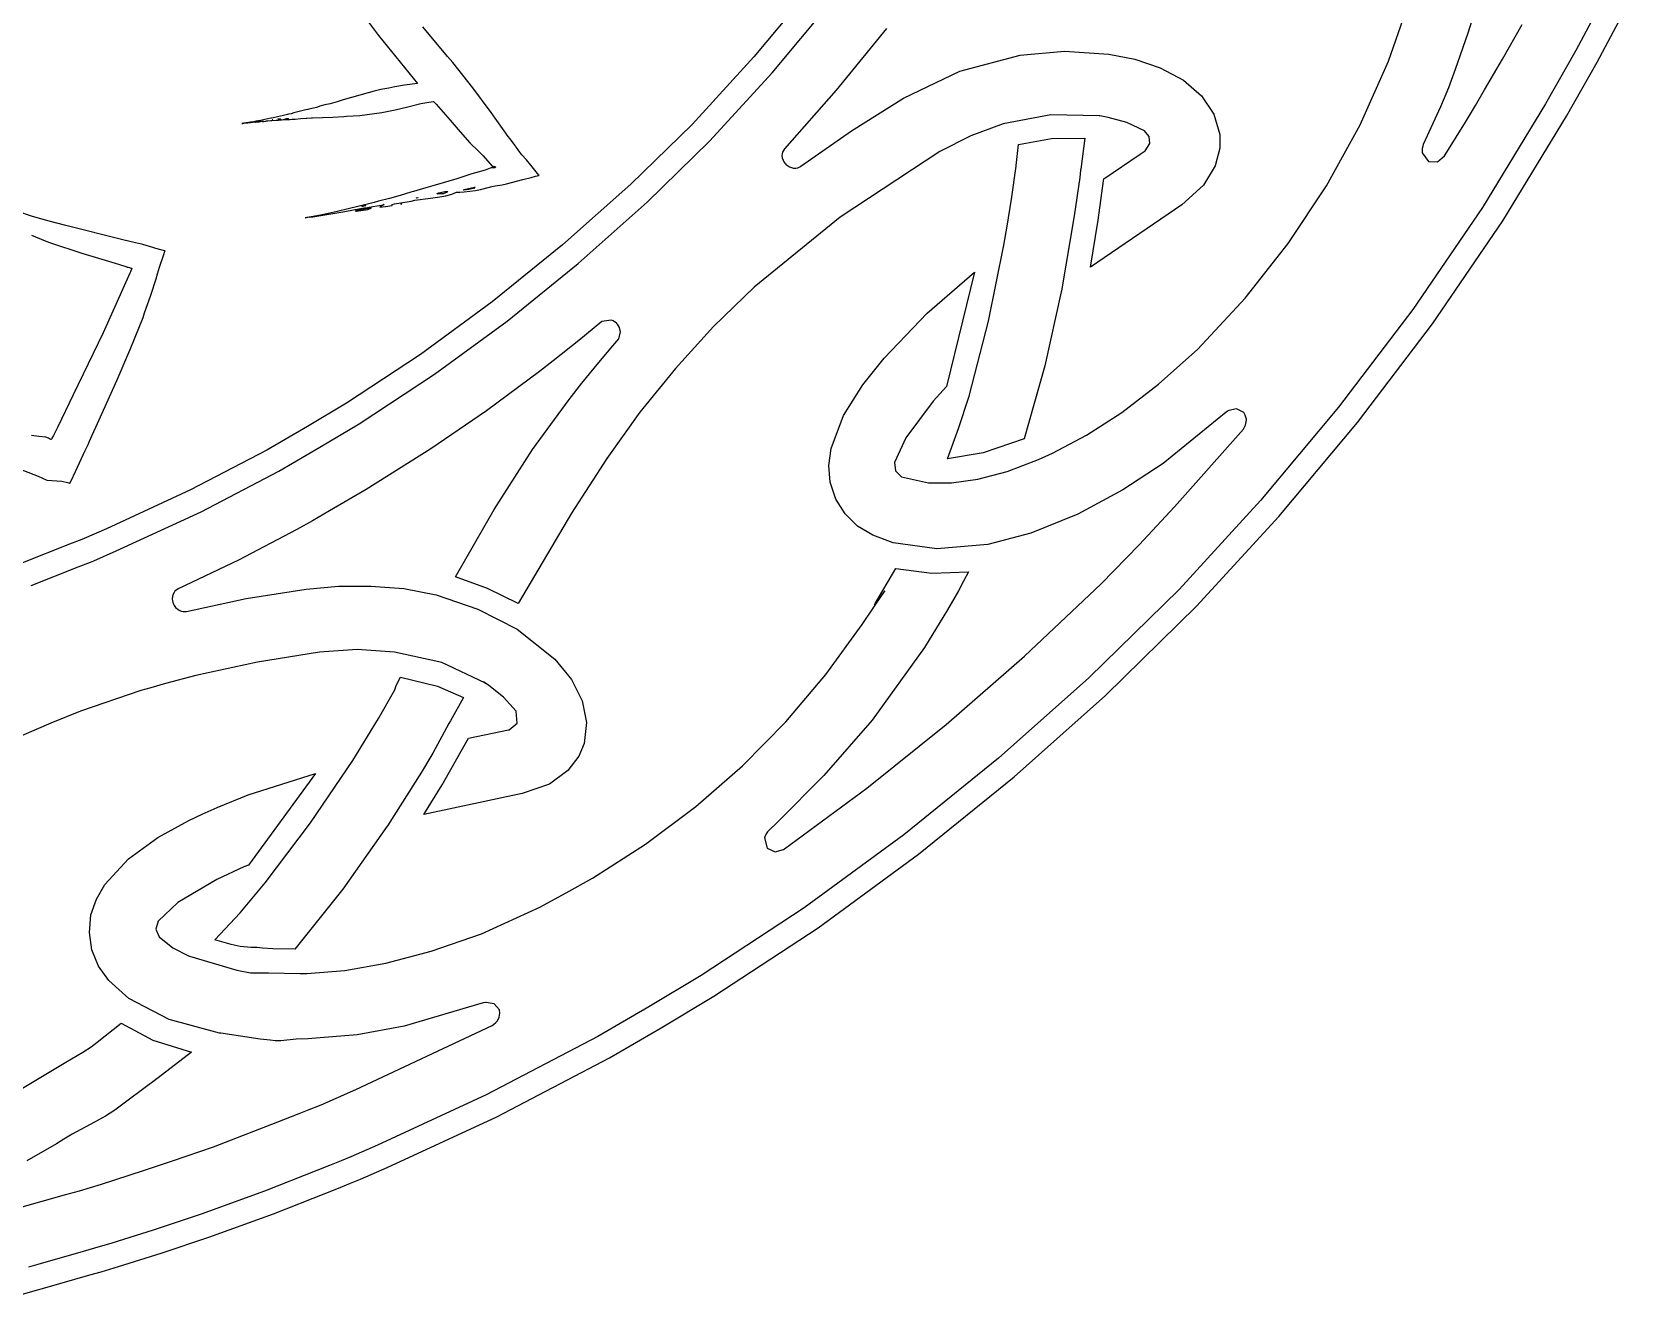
# Model space of a CAD drawing. Extents: x 0 to 238, y 0 to 238.
# Drawn here: x 149.3 to 224.4, y 3.9 to 63.3 of the extents above; entities that cross this region are included whole.
import ezdxf

# ---------------------------------------------------------------- set-up
doc = ezdxf.new("R2010")
doc.units = 0

msp = doc.modelspace()

# ---------------------------------------------------------------- linework, layer by layer
at = {"layer": 'Layer 1'}
for p, q in [((186.077147, 65.396127), (183.335129, 62.119144)), ((184.19546, 61.36532), (186.966923, 64.681287)), ((213.207185, 61.915632), (214.240685, 64.891312)), ((217.534065, 65.097032), (216.94165, 63.226202)), ((223.418532, 65.036243), (222.025092, 62.407043)), ((223.027165, 61.855837), (224.436845, 64.515697)), ((165.141168, 63.813869), (165.654205, 63.122476)), ((165.654205, 63.122476), (167.498555, 60.861646)), ((168.917108, 62.131348), (167.743198, 63.527408)), ((189.576327, 63.439492), (187.204382, 60.542688)), ((216.94165, 63.226202), (216.344522, 61.512302)), ((218.577454, 62.006752), (219.495316, 63.628142)), ((195.873601, 62.187929), (197.957841, 62.375218)), ((197.957841, 62.375218), (200.046431, 62.245135)), ((222.025092, 62.407043), (220.592912, 59.900813)), ((169.158871, 61.839858), (168.917108, 62.131348)), ((170.100048, 60.652468), (169.158871, 61.839858)), ((183.335129, 62.119144), (180.419489, 58.933914)), ((193.032412, 61.437754), (195.873601, 62.187929)), ((200.046431, 62.245135), (201.271296, 62.00027)), ((201.271296, 62.00027), (202.454081, 61.598683)), ((202.454081, 61.598683), (203.550896, 61.007319)), ((211.867315, 58.912332), (213.207185, 61.915632)), ((217.730342, 60.556782), (218.577454, 62.006752)), ((221.581165, 59.325217), (223.027165, 61.855837)), ((167.498555, 60.861646), (166.878245, 60.773782)), ((181.2466, 58.14391), (184.19546, 61.36532)), ((190.380711, 60.171419), (193.032412, 61.437754)), ((203.550896, 61.007319), (204.404976, 60.270943)), ((216.344522, 61.512302), (216.023384, 60.65306)), ((163.992252, 60.086091), (163.910317, 60.058803)), ((165.168322, 60.420242), (163.992252, 60.086091)), ((165.460619, 60.491927), (165.168322, 60.420242)), ((165.765585, 60.567864), (165.460619, 60.491927)), ((166.140827, 60.643804), (165.765585, 60.567864)), ((166.422885, 60.695214), (166.140827, 60.643804)), ((166.878245, 60.773782), (166.422885, 60.695214)), ((170.963738, 59.491568), (170.100048, 60.652468)), ((187.204382, 60.542688), (184.765662, 57.788088)), ((187.919301, 58.635593), (190.380711, 60.171419)), ((204.404976, 60.270943), (204.985179, 59.413535)), ((216.023384, 60.65306), (215.650498, 59.76134)), ((217.301396, 59.819632), (217.730342, 60.556782)), ((161.182065, 59.347395), (160.900549, 59.288571)), ((161.379355, 59.397255), (161.182065, 59.347395)), ((161.425716, 59.41006), (161.379355, 59.397255)), ((161.550975, 59.434517), (161.425716, 59.41006)), ((161.678664, 59.468477), (161.550975, 59.434517)), ((161.807292, 59.501562), (161.678664, 59.468477)), ((162.241349, 59.610652), (161.807292, 59.501562)), ((162.335549, 59.634773), (162.241349, 59.610652)), ((162.380626, 59.641984), (162.335549, 59.634773)), ((162.597937, 59.688409), (162.380626, 59.641984)), ((162.73728, 59.731397), (162.597937, 59.688409)), ((162.865238, 59.772904), (162.73728, 59.731397)), ((162.900007, 59.785101), (162.865238, 59.772904)), ((163.134223, 59.845675), (162.900007, 59.785101)), ((163.380769, 59.907261), (163.134223, 59.845675)), ((163.722052, 59.999441), (163.380769, 59.907261)), ((163.910317, 60.058803), (163.722052, 59.999441)), ((164.154775, 59.314067), (164.777374, 59.355774)), ((164.777374, 59.355774), (165.818344, 59.484134)), ((165.818344, 59.484134), (166.444516, 59.613575)), ((166.444516, 59.613575), (167.050068, 59.763901)), ((167.050068, 59.763901), (167.654271, 59.91288)), ((167.654271, 59.91288), (168.033961, 59.981203)), ((168.033961, 59.981203), (168.249717, 60.011325)), ((168.249717, 60.011325), (168.372201, 59.876705)), ((168.372201, 59.876705), (169.029163, 59.126824)), ((171.757753, 58.366438), (170.963738, 59.491568)), ((197.308922, 59.379395), (195.066593, 58.956487)), ((199.590213, 59.328362), (197.308922, 59.379395)), ((199.610158, 59.327687), (199.590213, 59.328362)), ((200.00668, 59.262059), (199.610158, 59.327687)), ((204.985179, 59.413535), (205.260361, 58.459073)), ((215.650498, 59.76134), (214.839502, 57.98761)), ((216.83074, 59.04145), (217.301396, 59.819632)), ((220.592912, 59.900813), (217.624912, 55.015023)), ((218.586015, 54.395157), (221.581165, 59.325217)), ((159.250541, 58.973792), (159.231, 58.9713)), ((159.231, 58.9713), (159.248046, 58.973388)), ((159.231, 58.9713), (159.231, 58.9713)), ((159.248046, 58.973388), (159.272168, 58.976419)), ((159.272168, 58.976419), (159.250541, 58.973792)), ((159.28071, 58.977472), (159.327474, 58.982795)), ((159.308404, 58.981517), (159.28071, 58.977472)), ((159.399234, 58.993712), (159.308404, 58.981517)), ((159.327474, 58.982795), (159.509739, 59.003962)), ((159.427061, 58.999373), (159.399234, 58.993712)), ((159.44586, 59.002607), (159.427061, 58.999373)), ((159.64214, 59.033465), (159.44586, 59.002607)), ((159.509739, 59.003962), (159.636818, 59.019394)), ((159.636818, 59.019394), (159.739304, 59.031792)), ((159.780745, 59.056712), (159.64214, 59.033465)), ((159.739304, 59.031792), (159.942123, 59.058405)), ((159.908702, 59.07888), (159.780745, 59.056712)), ((159.888, 59.038), (159.874592, 59.034766)), ((159.874592, 59.034766), (159.887529, 59.033755)), ((159.887529, 59.033755), (160.036709, 59.046018)), ((159.94561, 59.044395), (159.888, 59.038)), ((160.116031, 59.118973), (159.908702, 59.07888)), ((159.942123, 59.058405), (159.993129, 59.062382)), ((160.085426, 59.062387), (159.94561, 59.044395)), ((159.957659, 59.079806), (159.966352, 59.081963)), ((159.971, 59.08021), (159.957659, 59.079806)), ((159.966352, 59.081963), (160.009408, 59.087553)), ((160.009408, 59.087553), (159.971, 59.08021)), ((159.993129, 59.062382), (160.032614, 59.064806)), ((160.032614, 59.064806), (160.099727, 59.073837)), ((160.036709, 59.046018), (160.085426, 59.062387)), ((160.099727, 59.073837), (160.213601, 59.087446)), ((160.173441, 59.131035), (160.116031, 59.118973)), ((160.311843, 59.15711), (160.173441, 59.131035)), ((160.246483, 59.09055), (160.191297, 59.06508)), ((160.191297, 59.06508), (160.265214, 59.070538)), ((160.213601, 59.087446), (160.246483, 59.09055)), ((160.265214, 59.070538), (160.351393, 59.077478)), ((160.449771, 59.188038), (160.311843, 59.15711)), ((160.350315, 59.087787), (160.380369, 59.094256)), ((160.351393, 59.077478), (160.350315, 59.087787)), ((160.380369, 59.094256), (160.45954, 59.10086)), ((160.588844, 59.220178), (160.449771, 59.188038)), ((160.45954, 59.10086), (160.595111, 59.112245)), ((160.623681, 59.22786), (160.588844, 59.220178)), ((160.595111, 59.112245), (160.640267, 59.119865)), ((160.783845, 59.263437), (160.623681, 59.22786)), ((160.640267, 59.119865), (160.839713, 59.130042)), ((160.679578, 59.147052), (160.657477, 59.144356)), ((160.657477, 59.144356), (160.659498, 59.146848)), ((160.659498, 59.146848), (160.68187, 59.149343)), ((160.68187, 59.149343), (160.679578, 59.147052)), ((160.900549, 59.288571), (160.783845, 59.263437)), ((160.839713, 59.130042), (160.959516, 59.135565)), ((160.921341, 59.17872), (160.936906, 59.185659)), ((160.92424, 59.175553), (160.921341, 59.17872)), ((161.00395, 59.170634), (160.92424, 59.175553)), ((160.936906, 59.185659), (160.94971, 59.18748)), ((160.94971, 59.18748), (161.026994, 59.195498)), ((160.959516, 59.135565), (161.038084, 59.14163)), ((161.053881, 59.184785), (161.00395, 59.170634)), ((161.026994, 59.195498), (161.063118, 59.193804)), ((161.038084, 59.14163), (161.116313, 59.152746)), ((161.054, 59.1848), (161.053881, 59.184785)), ((161.063118, 59.193804), (161.054, 59.1848)), ((161.116313, 59.152746), (161.17736, 59.169728)), ((161.17736, 59.169728), (161.220012, 59.16609)), ((161.220012, 59.16609), (161.273635, 59.164473)), ((161.264379, 59.192534), (161.273069, 59.196644)), ((161.270241, 59.185121), (161.264379, 59.192534)), ((161.333645, 59.187076), (161.270241, 59.185121)), ((161.273069, 59.196644), (161.408979, 59.21012)), ((161.273635, 59.164473), (161.418505, 59.163595)), ((161.405744, 59.197722), (161.333645, 59.187076)), ((161.406, 59.1977), (161.405744, 59.197722)), ((161.414976, 59.207221), (161.406, 59.1977)), ((161.408979, 59.21012), (161.414976, 59.207221)), ((161.418505, 59.163595), (161.485617, 59.166561)), ((161.485617, 59.166561), (161.599894, 59.183212)), ((161.599894, 59.183212), (161.710601, 59.183616)), ((161.710601, 59.183616), (161.744829, 59.184762)), ((161.744829, 59.184762), (161.99825, 59.204977)), ((161.99825, 59.204977), (162.25416, 59.228356)), ((162.25416, 59.228356), (162.287648, 59.227078)), ((162.287648, 59.227078), (162.508456, 59.237859)), ((162.508456, 59.237859), (162.555353, 59.243114)), ((162.555353, 59.243114), (163.02035, 59.257332)), ((163.02035, 59.257332), (163.509333, 59.277816)), ((163.509333, 59.277816), (164.025201, 59.305507)), ((164.025201, 59.305507), (164.154775, 59.314067)), ((169.029163, 59.126824), (169.498944, 58.578207)), ((169.498944, 58.578207), (169.95445, 58.063349)), ((180.419489, 58.933914), (177.534579, 56.111534)), ((185.549841, 56.961389), (187.919301, 58.635593)), ((195.066593, 58.956487), (193.537638, 58.394739)), ((200.895327, 59.024657), (200.00668, 59.262059)), ((201.72334, 58.624096), (200.895327, 59.024657)), ((201.939477, 58.3676), (201.72334, 58.624096)), ((210.28509, 56.043005), (211.867315, 58.912332)), ((215.874007, 57.49209), (216.83074, 59.04145)), ((169.95445, 58.063349), (170.03032, 57.994204)), ((170.03032, 57.994204), (170.302201, 57.732632)), ((171.846292, 58.261257), (171.757753, 58.366438)), ((172.048233, 58.003794), (171.846292, 58.261257)), ((172.094255, 57.936414), (172.048233, 58.003794)), ((172.117501, 57.901647), (172.094255, 57.936414)), ((172.158265, 57.846258), (172.117501, 57.901647)), ((172.316072, 57.626935), (172.158265, 57.846258)), ((178.31277, 55.27321), (181.2466, 58.14391)), ((193.537638, 58.394739), (192.087883, 57.652127)), ((195.681687, 56.990586), (195.784173, 57.988498)), ((195.784173, 57.988498), (197.334706, 58.264264)), ((197.334706, 58.264264), (198.909363, 58.289824)), ((198.909363, 58.289824), (198.718, 56.8263)), ((201.746116, 57.689252), (201.974741, 58.03404)), ((201.974741, 58.03404), (201.939477, 58.3676)), ((205.260361, 58.459073), (205.26104, 57.81129)), ((214.815795, 57.901969), (214.786687, 57.796584)), ((214.839502, 57.98761), (214.815795, 57.901969)), ((170.302201, 57.732632), (170.596118, 57.445048)), ((170.596118, 57.445048), (171.009903, 56.962669)), ((172.405418, 57.492846), (172.316072, 57.626935)), ((172.623858, 57.256542), (172.405418, 57.492846)), ((172.826, 57.0168), (172.623858, 57.256542)), ((184.663782, 57.558927), (184.653202, 57.435878)), ((184.653202, 57.435878), (184.66897, 57.357917)), ((184.673821, 57.624622), (184.663782, 57.558927)), ((184.66897, 57.357917), (184.703536, 57.243707)), ((184.765662, 57.788088), (184.673821, 57.624622)), ((184.703536, 57.243707), (184.749355, 57.165207)), ((184.749355, 57.165207), (184.787898, 57.098972)), ((184.787898, 57.098972), (184.822465, 57.069325)), ((184.822465, 57.069325), (184.850088, 57.032805)), ((192.087883, 57.652127), (187.393653, 54.558407)), ((199.803388, 56.363195), (201.509408, 57.524505)), ((201.509408, 57.524505), (201.746116, 57.689252)), ((205.26104, 57.81129), (205.051061, 56.986539)), ((214.786687, 57.796584), (214.789854, 57.59963)), ((214.789854, 57.59963), (215.084847, 57.18416)), ((215.084847, 57.18416), (215.516418, 57.17494)), ((215.516418, 57.17494), (215.842681, 57.457591)), ((215.842681, 57.457591), (215.874007, 57.49209)), ((169.344263, 56.364059), (168.323183, 56.070009)), ((170.06052, 56.599489), (169.344263, 56.364059)), ((170.228772, 56.657909), (170.06052, 56.599489)), ((170.685142, 56.782087), (170.228772, 56.657909)), ((170.912486, 56.865167), (170.685142, 56.782087)), ((170.971981, 56.883294), (170.912486, 56.865167)), ((171.001831, 56.892187), (170.971981, 56.883294)), ((171.00931, 56.894479), (171.001831, 56.892187)), ((171.01167, 56.894547), (171.00931, 56.894479)), ((171.009903, 56.962669), (171.010913, 56.956808)), ((171.010913, 56.956808), (171.010645, 56.955255)), ((171.010645, 56.955255), (171.012598, 56.954177)), ((171.014492, 56.89394), (171.01167, 56.894547)), ((171.012598, 56.954177), (171.021629, 56.955998)), ((171.03666, 56.890502), (171.014492, 56.89394)), ((171.021629, 56.955998), (171.067583, 56.966846)), ((171.113608, 56.880128), (171.03666, 56.890502)), ((171.067583, 56.966846), (171.118525, 56.955594)), ((171.119673, 56.88107), (171.113608, 56.880128)), ((171.118525, 56.955594), (171.169734, 56.928642)), ((171.124321, 56.88444), (171.119673, 56.88107)), ((171.133217, 56.891041), (171.124321, 56.88444)), ((171.149586, 56.903846), (171.133217, 56.891041)), ((171.16414, 56.916244), (171.149586, 56.903846)), ((171.170676, 56.922241), (171.16414, 56.916244)), ((171.169734, 56.928642), (171.170676, 56.922241)), ((171.693162, 56.134329), (172.450928, 56.335931)), ((172.450928, 56.335931), (172.850901, 56.435318)), ((173.21322, 56.548653), (172.826, 57.0168)), ((172.826, 57.0168), (172.826, 57.0168)), ((172.850901, 56.435318), (173.051425, 56.487402)), ((173.051425, 56.487402), (173.150409, 56.514154)), ((173.150409, 56.514154), (173.199327, 56.527763)), ((173.199327, 56.527763), (173.223598, 56.53457)), ((173.223598, 56.53457), (173.21322, 56.548653)), ((184.850088, 57.032805), (184.907566, 56.996147)), ((184.907566, 56.996147), (185.002773, 56.934764)), ((185.002773, 56.934764), (185.101757, 56.89757)), ((185.101757, 56.89757), (185.202626, 56.876076)), ((185.202626, 56.876076), (185.304977, 56.877019)), ((185.304977, 56.877019), (185.400727, 56.89367)), ((185.400727, 56.89367), (185.494656, 56.936458)), ((185.494656, 56.936458), (185.549841, 56.961389)), ((195.460475, 55.417237), (195.682358, 56.971787)), ((195.681148, 56.988633), (195.681687, 56.990586)), ((195.682358, 56.971787), (195.681148, 56.988633)), ((198.668679, 56.438053), (198.41499, 54.622543)), ((198.710992, 56.780281), (198.668679, 56.438053)), ((198.718, 56.8263), (198.710992, 56.780281)), ((199.791596, 56.269133), (199.803388, 56.363195)), ((205.051061, 56.986539), (204.499334, 56.071292)), ((166.677741, 55.587694), (166.172654, 55.440535)), ((167.187679, 55.738629), (166.677741, 55.587694)), ((167.314287, 55.776024), (167.187679, 55.738629)), ((167.897335, 55.948117), (167.314287, 55.776024)), ((168.323183, 56.070009), (167.897335, 55.948117)), ((168.40168, 55.66871), (168.458551, 55.699436)), ((168.412193, 55.657862), (168.40168, 55.66871)), ((168.704694, 55.667296), (168.412193, 55.657862)), ((168.458551, 55.699436), (168.505244, 55.71042)), ((168.505244, 55.71042), (168.788852, 55.765606)), ((168.541416, 55.522809), (168.830075, 55.574625)), ((168.88723, 55.736833), (168.704694, 55.667296)), ((168.788852, 55.765606), (168.920367, 55.773017)), ((168.830075, 55.574625), (169.115966, 55.646592)), ((168.920367, 55.773017), (168.887, 55.7368)), ((168.887, 55.7368), (168.88723, 55.736833)), ((169.115966, 55.646592), (169.337917, 55.733234)), ((169.337917, 55.733234), (169.494107, 55.738879)), ((169.494107, 55.738879), (169.690454, 55.757138)), ((169.655304, 55.85091), (169.686772, 55.868766)), ((169.677137, 55.827596), (169.655304, 55.85091)), ((169.909265, 55.862769), (169.677137, 55.827596)), ((169.686772, 55.868766), (170.183841, 55.975765)), ((169.690454, 55.757138), (170.221551, 55.822769)), ((170.17286, 55.932238), (169.909265, 55.862769)), ((170.20601, 55.968625), (170.172, 55.9322)), ((170.172, 55.9322), (170.17286, 55.932238)), ((170.183841, 55.975765), (170.20601, 55.968625)), ((170.221551, 55.822769), (170.467761, 55.865949)), ((170.467761, 55.865949), (170.886801, 55.979081)), ((170.886801, 55.979081), (170.941448, 55.999229)), ((170.941448, 55.999229), (171.002427, 56.014658)), ((171.002427, 56.014658), (171.158278, 56.041274)), ((171.158278, 56.041274), (171.485091, 56.090059)), ((171.485091, 56.090059), (171.693162, 56.134329)), ((177.534579, 56.111534), (174.317344, 53.256384)), ((199.537232, 54.429023), (199.791596, 56.269133)), ((204.499334, 56.071292), (203.474771, 55.152023)), ((208.477277, 53.316697), (210.28509, 56.043005)), ((149.378032, 54.596571), (148.630305, 54.84231)), ((163.720661, 54.833972), (163.002987, 54.680748)), ((163.698284, 54.765782), (164.072922, 54.830267)), ((164.228443, 54.949327), (163.720661, 54.833972)), ((164.072922, 54.830267), (164.814037, 54.971497)), ((164.695865, 55.060373), (164.228443, 54.949327)), ((164.615, 54.8716), (164.566015, 54.855296)), ((164.566015, 54.855296), (164.612708, 54.852127)), ((164.612708, 54.852127), (165.155192, 54.930694)), ((164.824623, 54.908794), (164.615, 54.8716)), ((164.615, 54.8716), (164.615, 54.8716)), ((165.453767, 55.258067), (164.695865, 55.060373)), ((164.814037, 54.971497), (164.9992, 54.99616)), ((165.334426, 55.010741), (164.824623, 54.908794)), ((164.873689, 55.069898), (164.905425, 55.080476)), ((164.922, 55.0732), (164.873689, 55.069898)), ((164.905425, 55.080476), (165.061951, 55.11073)), ((165.061951, 55.11073), (164.922, 55.0732)), ((164.922, 55.0732), (164.922, 55.0732)), ((164.9992, 54.99616), (165.142789, 55.013003)), ((165.142789, 55.013003), (165.388257, 55.061788)), ((165.155192, 54.930694), (165.334426, 55.010741)), ((165.388257, 55.061788), (165.807639, 55.134559)), ((165.665408, 55.314534), (165.453767, 55.258067)), ((166.172654, 55.440535), (165.665408, 55.314534)), ((165.928924, 55.152147), (165.723077, 55.036656)), ((165.723077, 55.036656), (165.995565, 55.071288)), ((165.807639, 55.134559), (165.928924, 55.152147)), ((165.995565, 55.071288), (166.311244, 55.118184)), ((166.30801, 55.160501), (166.418311, 55.193383)), ((166.311244, 55.118184), (166.30801, 55.160501)), ((166.418311, 55.193383), (166.708523, 55.237855)), ((166.719851, 55.194471), (166.696, 55.1847)), ((166.696, 55.1847), (166.729218, 55.18726)), ((166.696, 55.1847), (166.696, 55.1847)), ((166.708523, 55.237855), (167.206602, 55.316285)), ((166.763784, 55.196088), (166.719851, 55.194471)), ((166.729218, 55.18726), (166.763784, 55.196088)), ((167.206602, 55.316285), (167.372831, 55.357994)), ((167.372831, 55.357994), (168.102228, 55.460077)), ((167.51771, 55.474587), (167.437192, 55.457741)), ((167.437192, 55.457741), (167.44453, 55.467983)), ((167.44453, 55.467983), (167.526061, 55.48429)), ((167.526061, 55.48429), (167.517, 55.4746)), ((167.517, 55.4746), (167.51771, 55.474587)), ((168.102228, 55.460077), (168.541416, 55.522809)), ((175.056907, 52.380807), (178.31277, 55.27321)), ((195.258734, 54.142187), (195.460475, 55.417237)), ((203.474771, 55.152023), (199.173781, 52.215693)), ((217.624912, 55.015023), (214.343392, 50.208613)), ((150.155607, 54.379469), (149.378032, 54.596571)), ((150.940932, 54.164591), (150.155607, 54.379469)), ((153.624302, 53.491997), (150.940932, 54.164591)), ((162.284492, 54.54297), (162.213, 54.5311)), ((162.213, 54.5311), (162.275193, 54.540871)), ((162.213, 54.5311), (162.213, 54.5311)), ((162.275193, 54.540871), (162.368919, 54.556111)), ((162.368919, 54.556111), (162.284492, 54.54297)), ((162.394806, 54.560203), (162.566961, 54.585134)), ((162.497696, 54.579676), (162.394806, 54.560203)), ((162.830896, 54.637693), (162.497696, 54.579676)), ((162.566961, 54.585134), (163.234839, 54.686542)), ((162.93365, 54.665452), (162.830896, 54.637693)), ((163.002987, 54.680748), (162.93365, 54.665452)), ((163.234839, 54.686542), (163.698284, 54.765782)), ((187.393653, 54.558407), (183.344533, 51.261927)), ((195.105039, 53.241574), (195.258734, 54.142187)), ((198.41499, 54.622543), (197.809841, 51.097443)), ((199.173781, 52.215693), (199.537232, 54.429023)), ((215.270945, 49.539487), (218.586015, 54.395157)), ((149.327402, 53.713912), (149.974328, 53.452541)), ((149.974328, 53.452541), (150.176681, 53.375997)), ((150.176681, 53.375997), (151.702591, 52.865457)), ((154.215639, 53.36222), (153.624302, 53.491997)), ((154.362056, 53.328731), (154.215639, 53.36222)), ((154.446215, 53.306834), (154.362056, 53.328731)), ((206.453461, 50.746657), (208.477277, 53.316697)), ((151.702591, 52.865457), (153.271761, 52.398035)), ((154.569523, 53.272739), (154.446215, 53.306834)), ((154.879205, 53.183729), (154.569523, 53.272739)), ((155.033103, 53.141677), (154.879205, 53.183729)), ((155.17878, 53.095859), (155.033103, 53.141677)), ((155.472494, 53.010486), (155.17878, 53.095859)), ((155.359391, 52.203262), (155.557491, 52.810499)), ((155.546747, 52.990271), (155.472494, 53.010486)), ((155.584, 52.9803), (155.546747, 52.990271)), ((155.557491, 52.810499), (155.608768, 52.963249)), ((155.602689, 52.975379), (155.584, 52.9803)), ((155.612002, 52.972887), (155.602689, 52.975379)), ((155.608768, 52.963249), (155.612002, 52.972887)), ((174.317344, 53.256384), (171.012919, 50.573294)), ((194.38237, 49.666374), (195.105039, 53.241574)), ((153.962922, 51.927083), (152.703842, 49.119723)), ((153.271761, 52.398035), (153.474712, 52.327621)), ((153.474712, 52.327621), (153.809258, 52.2217)), ((153.809258, 52.2217), (153.828257, 52.215903)), ((153.828257, 52.215903), (153.836074, 52.213882)), ((153.836074, 52.213882), (153.851707, 52.209909)), ((153.851707, 52.209909), (153.882568, 52.202359)), ((153.882568, 52.202359), (153.943008, 52.188547)), ((153.943008, 52.188547), (153.997048, 52.169074)), ((153.977744, 51.962254), (153.962922, 51.927083)), ((153.986493, 51.98631), (153.977744, 51.962254)), ((154.00199, 52.034006), (153.986493, 51.98631)), ((153.997048, 52.169074), (154.024141, 52.159978)), ((154.047927, 52.149332), (154.00199, 52.034006)), ((154.024141, 52.159978), (154.037821, 52.15553)), ((154.037821, 52.15553), (154.044628, 52.153306)), ((154.044628, 52.153306), (154.047927, 52.149332)), ((155.230082, 51.783073), (155.240931, 51.824783)), ((155.240931, 51.824783), (155.244035, 51.836238)), ((155.244035, 51.836238), (155.2501, 51.855644)), ((155.2501, 51.855644), (155.262163, 51.89459)), ((155.262163, 51.89459), (155.359391, 52.203262)), ((171.712, 49.668), (175.056907, 52.380807)), ((191.495142, 50.044186), (193.713422, 51.966983)), ((193.713422, 51.966983), (192.402662, 46.593963)), ((154.921342, 50.840155), (155.209127, 51.699521)), ((155.209127, 51.699521), (155.230082, 51.783073)), ((183.344533, 51.261927), (181.430973, 49.408774)), ((197.809841, 51.097443), (197.80007, 51.054319)), ((154.649596, 50.05301), (154.921342, 50.840155)), ((171.012919, 50.573294), (167.644847, 48.104894)), ((197.80007, 51.054319), (197.030741, 47.563268)), ((204.223225, 48.346132), (206.453461, 50.746657)), ((154.000246, 48.40683), (154.576758, 49.84002)), ((154.576758, 49.84002), (154.649596, 50.05301)), ((168.296368, 47.164643), (171.712, 49.668)), ((176.180278, 49.650154), (175.097678, 48.759983)), ((176.618998, 49.709581), (176.180278, 49.650154)), ((176.712388, 49.676093), (176.618998, 49.709581)), ((176.863049, 49.574349), (176.712388, 49.676093)), ((176.88224, 49.548407), (176.863049, 49.574349)), ((189.465192, 47.923523), (191.495142, 50.044186)), ((193.458519, 46.137804), (194.38237, 49.666374)), ((214.343392, 50.208613), (210.851937, 45.614886)), ((152.703842, 49.119723), (151.294842, 46.191553)), ((176.69903, 48.50551), (176.977315, 48.83317)), ((176.916739, 49.519434), (176.88224, 49.548407)), ((176.960873, 49.4439), (176.916739, 49.519434)), ((177.008241, 49.361774), (176.960873, 49.4439)), ((176.977315, 48.83317), (177.058507, 49.157948)), ((177.058507, 49.157948), (177.008241, 49.361774)), ((181.430973, 49.408774), (179.63482, 47.444919)), ((211.745687, 44.901235), (215.270945, 49.539487)), ((153.354804, 46.90922), (154.000246, 48.40683)), ((167.644847, 48.104894), (164.156509, 45.809594)), ((175.097678, 48.759983), (173.889808, 47.798794)), ((176.193404, 47.909861), (176.69903, 48.50551)), ((202.37595, 46.698403), (204.223225, 48.346132)), ((173.889808, 47.798794), (173.237426, 47.291483)), ((175.230733, 46.742291), (175.806503, 47.457741)), ((175.806503, 47.457741), (176.193404, 47.909861)), ((179.63482, 47.444919), (177.960858, 45.375923)), ((188.453069, 46.666736), (189.465192, 47.923523)), ((197.030741, 47.563268), (196.05713, 44.123589)), ((152.437345, 44.85639), (153.354804, 46.90922)), ((164.758735, 44.836879), (168.296368, 47.164643)), ((173.237426, 47.291483), (170.737926, 45.441673)), ((174.631313, 45.985267), (175.230733, 46.742291)), ((187.550943, 45.222241), (188.453069, 46.666736)), ((192.402662, 46.593963), (191.773727, 45.893132)), ((200.646794, 45.361103), (202.37595, 46.698403)), ((151.294842, 46.191553), (150.543748, 44.667873)), ((164.156509, 45.809594), (162.320789, 44.713714)), ((172.903393, 43.621677), (174.631313, 45.985267)), ((191.773727, 45.893132), (190.481632, 44.176764)), ((192.971759, 44.608464), (193.458519, 46.137804)), ((170.737926, 45.441673), (168.126039, 43.651884)), ((177.960858, 45.375923), (176.413873, 43.207347)), ((186.970489, 43.66964), (187.550943, 45.222241)), ((198.99613, 44.291869), (200.646794, 45.361103)), ((205.560666, 45.386219), (202.596306, 42.962729)), ((205.654327, 45.444357), (205.560666, 45.386219)), ((205.688623, 45.465523), (205.654327, 45.444357)), ((206.056278, 45.543597), (205.688623, 45.465523)), ((206.390396, 45.371459), (206.056278, 45.543597)), ((206.460875, 45.245187), (206.390396, 45.371459)), ((206.514511, 45.055508), (206.460875, 45.245187)), ((206.520102, 45.001268), (206.514511, 45.055508)), ((210.851937, 45.614886), (207.180062, 41.224513)), ((150.543748, 44.667873), (150.355551, 44.28772)), ((152.183252, 44.292414), (152.437345, 44.85639)), ((162.320789, 44.713714), (160.403729, 43.600444)), ((162.900705, 43.727589), (164.758735, 44.836879)), ((192.44329, 43.192654), (192.971759, 44.608464)), ((203.136112, 40.919011), (206.373482, 44.584261)), ((206.373482, 44.584261), (206.40953, 44.648408)), ((206.40953, 44.648408), (206.475968, 44.766459)), ((206.475968, 44.766459), (206.520102, 45.001268)), ((208.040165, 40.470687), (211.745687, 44.901235)), ((149.674803, 44.242105), (149.327724, 44.28671)), ((150.002813, 44.197564), (149.674803, 44.242105)), ((150.120999, 44.155383), (150.002813, 44.197564)), ((150.180091, 44.134217), (150.120999, 44.155383)), ((150.190064, 44.129633), (150.180091, 44.134217)), ((150.191075, 44.127816), (150.190064, 44.129633)), ((150.211762, 44.108408), (150.191075, 44.127816)), ((150.23986, 44.09601), (150.211762, 44.108408)), ((150.247878, 44.091776), (150.23986, 44.09601)), ((150.252458, 44.096292), (150.247878, 44.091776)), ((150.26169, 44.107408), (150.252458, 44.096292)), ((150.279142, 44.134767), (150.26169, 44.107408)), ((150.287564, 44.150938), (150.279142, 44.134767)), ((150.355551, 44.28772), (150.287564, 44.150938)), ((151.400218, 42.593128), (151.857934, 43.577631)), ((151.857934, 43.577631), (151.987104, 43.856116)), ((151.987104, 43.856116), (152.05698, 44.010491)), ((152.05698, 44.010491), (152.183252, 44.292414)), ((160.403729, 43.600444), (156.812259, 41.720984)), ((160.965865, 42.604009), (162.900705, 43.727589)), ((168.126039, 43.651884), (165.073686, 41.735653)), ((171.113113, 40.803468), (172.903393, 43.621677)), ((186.867038, 42.877675), (186.970489, 43.66964)), ((190.481632, 44.176764), (189.945957, 43.009562)), ((196.05713, 44.123589), (194.12707, 43.469322)), ((197.384335, 43.448342), (198.99613, 44.291869)), ((148.467596, 42.830986), (149.640496, 42.366663)), ((176.413873, 43.207347), (174.750033, 40.625247)), ((186.923382, 42.088533), (186.867038, 42.877675)), ((189.945957, 43.009562), (189.992827, 42.615892)), ((194.12707, 43.469322), (192.44329, 43.192654)), ((195.24922, 42.591513), (196.728651, 43.152946)), ((196.728651, 43.152946), (197.384335, 43.448342)), ((202.596306, 42.962729), (200.706266, 41.718479)), ((149.640496, 42.366663), (150.047409, 42.185476)), ((150.047409, 42.185476), (150.755922, 42.127459)), ((150.755922, 42.127459), (151.027736, 42.070185)), ((151.027736, 42.070185), (151.085617, 42.051522)), ((151.085617, 42.051522), (151.114523, 42.042155)), ((151.139319, 42.04229), (151.19147, 42.152255)), ((151.19147, 42.152255), (151.400218, 42.593128)), ((157.314695, 40.693149), (160.965865, 42.604009)), ((187.185616, 41.292352), (186.923382, 42.088533)), ((189.992827, 42.615892), (190.282591, 42.345321)), ((190.282591, 42.345321), (191.551441, 42.051946)), ((191.551441, 42.051946), (192.631047, 42.048795)), ((192.631047, 42.048795), (193.873496, 42.226057)), ((193.873496, 42.226057), (195.24922, 42.591513)), ((151.114523, 42.042155), (151.129009, 42.037439)), ((151.129009, 42.037439), (151.136084, 42.035418)), ((151.136084, 42.035418), (151.139319, 42.04229)), ((156.812259, 41.720984), (152.855119, 39.894224)), ((165.073686, 41.735653), (163.357156, 40.734843)), ((200.706266, 41.718479), (198.576426, 40.584389)), ((153.315505, 38.846919), (157.314695, 40.693149)), ((163.357156, 40.734843), (162.554649, 40.26971)), ((169.287463, 37.630907), (171.113113, 40.803468)), ((174.750033, 40.625247), (172.235913, 36.374457)), ((187.624127, 40.591681), (187.185616, 41.292352)), ((188.216106, 40.014798), (187.624127, 40.591681)), ((198.576426, 40.584389), (196.371656, 39.686675)), ((201.474632, 39.138341), (203.136112, 40.919011)), ((207.180062, 41.224513), (203.345212, 37.034773)), ((152.855119, 39.894224), (151.811459, 39.440753)), ((161.819591, 39.857341), (159.068431, 38.419571)), ((162.554649, 40.26971), (161.819591, 39.857341)), ((188.938742, 39.589983), (188.216106, 40.014798)), ((204.172165, 36.244697), (208.040165, 40.470687)), ((151.110702, 39.16065), (148.906812, 38.293119)), ((151.690104, 39.388666), (151.110702, 39.16065)), ((151.811459, 39.440753), (151.690104, 39.388666)), ((189.889686, 39.232258), (188.938742, 39.589983)), ((191.943414, 38.939959), (189.889686, 39.232258)), ((194.340326, 39.156453), (191.943414, 38.939959)), ((196.371656, 39.686675), (194.340326, 39.156453)), ((199.679132, 37.298841), (201.474632, 39.138341)), ((151.531257, 38.0967), (152.111003, 38.324851)), ((152.111003, 38.324851), (152.264295, 38.390143)), ((152.264295, 38.390143), (153.315505, 38.846919)), ((159.068431, 38.419571), (156.227921, 37.067641)), ((149.318077, 37.225531), (151.531257, 38.0967)), ((170.794677, 37.080095), (169.287463, 37.630907)), ((189.045208, 36.371475), (190.017449, 38.024125)), ((190.017449, 38.024125), (191.715714, 37.801054)), ((191.715714, 37.801054), (193.427459, 37.862615)), ((193.427459, 37.862615), (193.199847, 37.424166)), ((156.042622, 36.895677), (155.98407, 36.785983)), ((156.077796, 36.952212), (156.042622, 36.895677)), ((156.227921, 37.067641), (156.077796, 36.952212)), ((159.429092, 36.61293), (162.261747, 37.056044)), ((162.261747, 37.056044), (163.776807, 37.183665)), ((163.776807, 37.183665), (165.299207, 37.188045)), ((165.299207, 37.188045), (166.851436, 37.075237)), ((166.851436, 37.075237), (168.378787, 36.776348)), ((172.235913, 36.374457), (170.794677, 37.080095)), ((188.434604, 35.386836), (189.398627, 36.826239)), ((189.427295, 36.885255), (189.112268, 36.44122)), ((189.398627, 36.826239), (189.492902, 36.973462)), ((189.492902, 36.973462), (189.427295, 36.885255)), ((192.958017, 36.968403), (192.45037, 36.06853)), ((193.199847, 37.424166), (192.958017, 36.968403)), ((196.067312, 33.897321), (199.679132, 37.298841)), ((203.345212, 37.034773), (199.103452, 32.874823)), ((155.967763, 36.707954), (155.954558, 36.589297)), ((155.954558, 36.589297), (155.965406, 36.499009)), ((155.965406, 36.499009), (155.974703, 36.423069)), ((155.98407, 36.785983), (155.967763, 36.707954)), ((155.974703, 36.423069), (155.994783, 36.382169)), ((155.994783, 36.382169), (156.006103, 36.3379)), ((156.006103, 36.3379), (156.044767, 36.281636)), ((156.044767, 36.281636), (156.109049, 36.188045)), ((156.109049, 36.188045), (156.271976, 36.05618)), ((156.271976, 36.05618), (156.367522, 36.017705)), ((156.628097, 36.000794), (159.429092, 36.61293)), ((168.378787, 36.776348), (170.341311, 36.1096)), ((170.341311, 36.1096), (172.183857, 35.160348)), ((189.112268, 36.44122), (189.010764, 36.304728)), ((189.010764, 36.304728), (189.045208, 36.371475)), ((192.45037, 36.06853), (191.36513, 34.29473)), ((199.881485, 32.036487), (204.172165, 36.244697)), ((156.367522, 36.017705), (156.463136, 35.996143)), ((156.463136, 35.996143), (156.566711, 35.999042)), ((156.566711, 35.999042), (156.628097, 36.000794)), ((186.71925, 33.030203), (188.434604, 35.386836)), ((172.183857, 35.160348), (173.956987, 33.759368)), ((162.890773, 34.081645), (159.958493, 33.617233)), ((164.652194, 34.200563), (162.890773, 34.081645)), ((166.413583, 34.081174), (164.652194, 34.200563)), ((168.640218, 33.593789), (166.413583, 34.081174)), ((191.36513, 34.29473), (188.90451, 30.88168)), ((192.376722, 30.681431), (196.067312, 33.897321)), ((159.958493, 33.617233), (157.057073, 32.988185)), ((170.699403, 32.616444), (168.640218, 33.593789)), ((173.956987, 33.759368), (174.743923, 32.792223)), ((154.937946, 32.398604), (154.475443, 32.282639)), ((155.640933, 32.607482), (154.937946, 32.398604)), ((157.057073, 32.988185), (155.640933, 32.607482)), ((165.666356, 30.966923), (166.438069, 32.315483)), ((166.438069, 32.315483), (166.500127, 32.513177)), ((166.500127, 32.513177), (166.703211, 32.911392)), ((166.703211, 32.911392), (168.431191, 32.480157)), ((168.431191, 32.480157), (169.660221, 31.942242)), ((170.857072, 32.512541), (170.597281, 32.682725)), ((170.597281, 32.682725), (170.699403, 32.616444)), ((171.550963, 31.965249), (170.857072, 32.512541)), ((174.743923, 32.792223), (175.251156, 31.783865)), ((184.836444, 30.810314), (186.71925, 33.030203)), ((199.103452, 32.874823), (194.844992, 29.097636)), ((154.475443, 32.282639), (151.641063, 31.304808)), ((169.660221, 31.942242), (169.048403, 30.852962)), ((172.136972, 31.303731), (171.550963, 31.965249)), ((175.251156, 31.783865), (175.457727, 30.769643)), ((195.58762, 28.219325), (199.881485, 32.036487)), ((151.641063, 31.304808), (150.240753, 30.738067)), ((164.445886, 28.977293), (165.666356, 30.966923)), ((169.048121, 30.852826), (168.978652, 30.72433)), ((169.048403, 30.852962), (169.048121, 30.852826)), ((172.192287, 30.739685), (172.136972, 31.303731)), ((182.794308, 28.736057), (184.836444, 30.810314)), ((188.90451, 30.88168), (186.62899, 28.26986)), ((150.240753, 30.738067), (148.854733, 30.140321)), ((168.977035, 30.722039), (168.222503, 29.329269)), ((168.658819, 27.833146), (169.892979, 30.036296)), ((168.978652, 30.72433), (168.977035, 30.722039)), ((169.892979, 30.036296), (171.782949, 30.420299)), ((171.782949, 30.420299), (171.807206, 30.42569)), ((171.807206, 30.42569), (172.192287, 30.739685)), ((175.457727, 30.769643), (175.342677, 29.784908)), ((188.648705, 27.677541), (192.376722, 30.681431)), ((168.222503, 29.329269), (167.691474, 28.434114)), ((175.342677, 29.784908), (175.095005, 29.186911)), ((162.466462, 26.045005), (164.445886, 28.977293)), ((175.095005, 29.186911), (174.580013, 28.503559)), ((180.600964, 26.816316), (182.794308, 28.736057)), ((194.844992, 29.097636), (190.389412, 25.479233)), ((159.519363, 27.359688), (162.699473, 28.373908)), ((162.699473, 28.373908), (159.536073, 24.060388)), ((167.691474, 28.434114), (166.086, 25.9017)), ((167.794937, 26.439916), (168.658819, 27.833146)), ((173.717511, 27.870641), (172.427307, 27.423948)), ((174.580013, 28.503559), (173.717511, 27.870641)), ((186.62899, 28.26986), (184.44942, 26.07392)), ((191.088345, 24.573917), (195.58762, 28.219325)), ((158.061123, 26.77307), (159.519363, 27.359688)), ((172.427307, 27.423948), (167.794937, 26.439916)), ((184.773792, 24.820371), (188.648705, 27.677541)), ((156.736008, 26.156669), (157.361641, 26.455771)), ((157.361641, 26.455771), (158.061123, 26.77307)), ((178.231758, 25.037006), (180.600964, 26.816316)), ((155.270925, 25.360249), (156.736008, 26.156669)), ((160.328706, 23.226063), (162.466462, 26.045005)), ((166.076365, 25.887417), (163.983117, 22.927959)), ((166.079667, 25.892404), (166.076365, 25.887417)), ((166.086, 25.9017), (166.079667, 25.892404)), ((166.086, 25.9017), (166.086, 25.9017)), ((183.976947, 25.621264), (183.906265, 25.529824)), ((184.029302, 25.689251), (183.976947, 25.621264)), ((184.44942, 26.07392), (184.029302, 25.689251)), ((153.890694, 24.359546), (155.270925, 25.360249)), ((175.737544, 23.437636), (178.231758, 25.037006)), ((183.849798, 25.391222), (183.83302, 25.33388)), ((183.83302, 25.33388), (183.953297, 24.854128)), ((183.906265, 25.529824), (183.849798, 25.391222)), ((183.953297, 24.854128), (184.328735, 24.682441)), ((184.328735, 24.682441), (184.725143, 24.797732)), ((184.725143, 24.797732), (184.773792, 24.820371)), ((190.389412, 25.479233), (185.700972, 22.044649)), ((152.778984, 23.145975), (153.890694, 24.359546)), ((159.536073, 24.060388), (159.321198, 23.968886)), ((186.352258, 21.104457), (191.088345, 24.573917)), ((158.051408, 23.377066), (156.22166, 22.292335)), ((159.321198, 23.968886), (158.051408, 23.377066)), ((174.501714, 22.74523), (175.737544, 23.437636)), ((152.381223, 22.45668), (152.778984, 23.145975)), ((159.154326, 21.815373), (160.328706, 23.226063)), ((163.983117, 22.927959), (161.726, 20.0915)), ((173.249714, 22.081664), (174.501714, 22.74523)), ((152.119468, 21.710949), (152.381223, 22.45668)), ((156.22166, 22.292335), (155.287308, 21.415406)), ((157.949356, 20.536753), (159.154326, 21.815373)), ((170.517154, 20.827034), (173.249714, 22.081664)), ((185.700972, 22.044649), (180.844162, 18.852593)), ((152.049614, 20.877045), (152.119468, 21.710949)), ((155.287308, 21.415406), (155.179508, 21.035528)), ((155.179508, 21.035528), (155.342293, 20.675767)), ((181.446065, 17.880027), (186.352258, 21.104457)), ((152.174944, 20.060978), (152.049614, 20.877045)), ((155.342293, 20.675767), (155.985265, 20.164825)), ((158.7297, 20.321336), (157.949356, 20.536753)), ((159.148405, 20.22781), (158.7297, 20.321336)), ((168.137666, 20.0002), (170.517154, 20.827034)), ((152.4862, 19.296262), (152.174944, 20.060978)), ((155.985265, 20.164825), (156.712213, 19.782701)), ((156.712213, 19.782701), (156.761266, 19.763967)), ((156.761266, 19.763967), (158.993056, 19.103164)), ((159.675257, 20.182395), (159.148405, 20.22781)), ((159.952732, 20.174513), (159.675257, 20.182395)), ((160.195443, 20.152815), (159.952732, 20.174513)), ((160.68901, 20.117239), (160.195443, 20.152815)), ((161.726, 20.0915), (160.68901, 20.117239)), ((166.011589, 19.434905), (168.137666, 20.0002)), ((152.974129, 18.616409), (152.4862, 19.296262)), ((158.993056, 19.103164), (159.628995, 18.987538)), ((159.628995, 18.987538), (160.481365, 18.979116)), ((160.481365, 18.979116), (161.981605, 18.946167)), ((161.981605, 18.946167), (162.286504, 18.951354)), ((162.286504, 18.951354), (164.080633, 19.096755)), ((164.080633, 19.096755), (166.011589, 19.434905)), ((180.844162, 18.852593), (178.390422, 17.383823)), ((153.904657, 17.77024), (152.974129, 18.616409)), ((155.812101, 16.781257), (153.904657, 17.77024)), ((170.580766, 17.566418), (166.871303, 16.470736)), ((170.692012, 17.584073), (170.580766, 17.566418)), ((170.732979, 17.59081), (170.692012, 17.584073)), ((171.106357, 17.525026), (170.732979, 17.59081)), ((171.352411, 17.23659), (171.106357, 17.525026)), ((178.390422, 17.383823), (175.979872, 15.986273)), ((178.970085, 16.397787), (181.446065, 17.880027)), ((152.415532, 15.714066), (153.540992, 16.610031)), ((153.540992, 16.610031), (155.044392, 15.813993)), ((158.182947, 16.14744), (155.812101, 16.781257)), ((171.018932, 16.512648), (171.079045, 16.558399)), ((171.079045, 16.558399), (171.187867, 16.641144)), ((171.187867, 16.641144), (171.24642, 16.713511)), ((171.24642, 16.713511), (171.32411, 16.843152)), ((171.32411, 16.843152), (171.341091, 16.895911)), ((171.341091, 16.895911), (171.367504, 17.092462)), ((171.367504, 17.092462), (171.352411, 17.23659)), ((155.044392, 15.813993), (156.854442, 15.24752)), ((158.24689, 16.138815), (158.182947, 16.14744)), ((160.0872, 15.86033), (158.24689, 16.138815)), ((160.555161, 15.809389), (160.0872, 15.86033)), ((160.790119, 15.786681), (160.555161, 15.809389)), ((161.066584, 15.781223), (160.790119, 15.786681)), ((161.790591, 15.857028), (161.066584, 15.781223)), ((162.328156, 15.870908), (161.790591, 15.857028)), ((164.659705, 16.064293), (162.328156, 15.870908)), ((164.595242, 13.486438), (171.018932, 16.512648)), ((166.871303, 16.470736), (164.659705, 16.064293)), ((175.979872, 15.986273), (170.731572, 13.235713)), ((176.541675, 14.989997), (178.970085, 16.397787)), ((150.944541, 14.771205), (151.750482, 15.254191)), ((151.750482, 15.254191), (152.134552, 15.496357)), ((152.134552, 15.496357), (152.415532, 15.714066)), ((156.854442, 15.24752), (155.286492, 14.04828)), ((149.53756, 13.929616), (150.15113, 14.310655)), ((150.15113, 14.310655), (150.944541, 14.771205)), ((171.233605, 12.208037), (176.541675, 14.989997)), ((148.30119, 13.197591), (149.53756, 13.929616)), ((155.286492, 14.04828), (153.873442, 12.99734)), ((153.873442, 12.99734), (153.252664, 12.515023)), ((162.313453, 12.511838), (162.960512, 12.776108)), ((162.960512, 12.776108), (164.595242, 13.486438)), ((170.731572, 13.235713), (165.609682, 10.868753)), ((152.805926, 12.239636), (152.292889, 11.950505)), ((153.252664, 12.515023), (152.805926, 12.239636)), ((157.897041, 10.799626), (161.205441, 12.074806)), ((161.205441, 12.074806), (161.927698, 12.360434)), ((161.927698, 12.360434), (162.313453, 12.511838)), ((166.069735, 9.821607), (171.233605, 12.208037)), ((151.246259, 11.384503), (150.842715, 11.150761)), ((152.292889, 11.950505), (151.246259, 11.384503)), ((150.498802, 10.940599), (149.112712, 10.131488)), ((150.842715, 11.150761), (150.498802, 10.940599)), ((155.971831, 10.132826), (157.897041, 10.799626)), ((165.609682, 10.868753), (164.357142, 10.324383)), ((154.598071, 9.674432), (155.252473, 9.896925)), ((155.252473, 9.896925), (155.971831, 10.132826)), ((163.351213, 9.906486), (162.762171, 9.675033)), ((163.910272, 10.131809), (163.351213, 9.906486)), ((164.357142, 10.324383), (163.910272, 10.131809)), ((164.809575, 9.273935), (166.069735, 9.821607)), ((151.584321, 8.726922), (152.624011, 9.039771)), ((152.624011, 9.039771), (154.598071, 9.674432)), ((162.762171, 9.675033), (160.300271, 8.706837)), ((163.771841, 8.842843), (164.350913, 9.076241)), ((164.350913, 9.076241), (164.809575, 9.273935)), ((147.546917, 7.584547), (150.887797, 8.528619)), ((150.887797, 8.528619), (151.584321, 8.726922)), ((160.300271, 8.706837), (157.315561, 7.623617)), ((160.711192, 7.639488), (163.182392, 8.611322)), ((163.182392, 8.611322), (163.771841, 8.842843)), ((157.315561, 7.623617), (155.053181, 6.868143)), ((157.679792, 6.539358), (160.711192, 7.639488)), ((155.053181, 6.868143), (153.111461, 6.256325)), ((152.299119, 6.01483), (151.76627, 5.862955)), ((153.111461, 6.256325), (152.299119, 6.01483)), ((155.426372, 5.786985), (157.679792, 6.539358)), ((149.62929, 5.257199), (149.188888, 5.125875)), ((151.76627, 5.862955), (149.62929, 5.257199)), ((153.429002, 5.157511), (155.426372, 5.786985)), ((149.957268, 4.161487), (152.073298, 4.761175)), ((152.073298, 4.761175), (152.600822, 4.911571)), ((152.600822, 4.911571), (153.429002, 5.157511)), ((148.902285, 3.858542), (149.506421, 4.027062)), ((149.506421, 4.027062), (149.957268, 4.161487))]:
    msp.add_line(p, q, dxfattribs=at)

doc.saveas('drawing.dxf')
